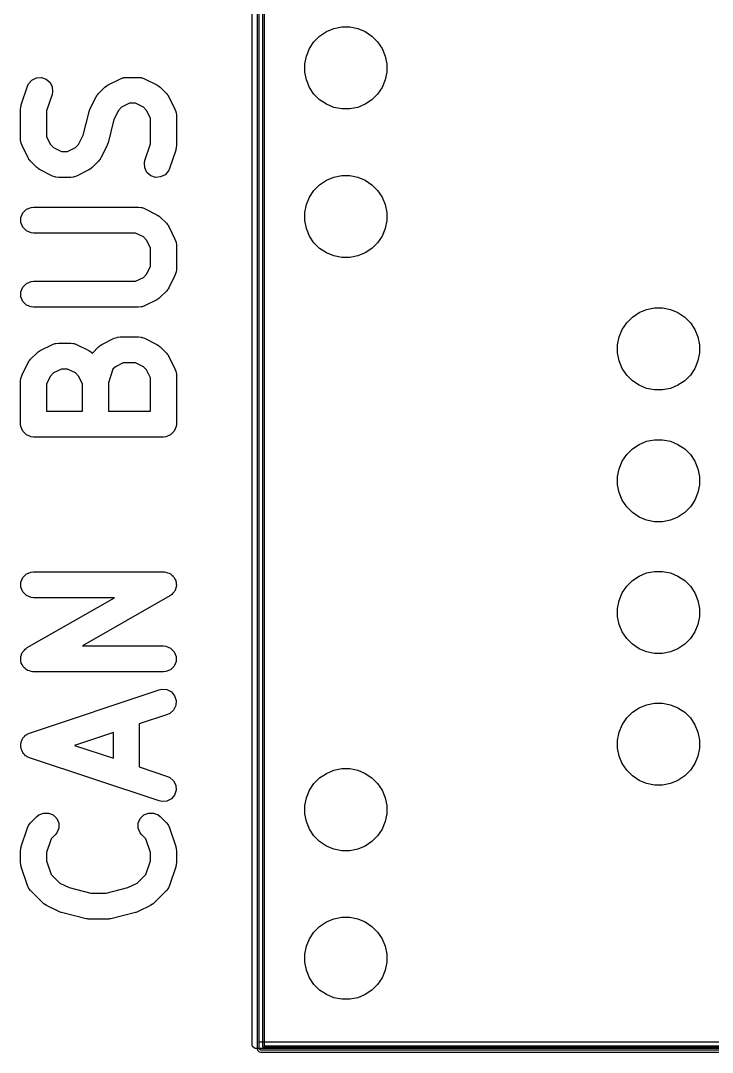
# Model space of a CAD drawing. Header units: inches. Extents: x 0.38 to 8.15, y -7.81 to -0.59.
# Drawn here: x 7.331 to 7.751, y -6.126 to -5.5 of the extents above; entities that cross this region are included whole.
import ezdxf

# ---------------------------------------------------------------- set-up
doc = ezdxf.new("R2010")
doc.units = ezdxf.units.IN
doc.header["$MEASUREMENT"] = 0
for name, color, linetype, true_color in [('B.Cu', 153, 'CONTINUOUS', 0x4d7fc4), ('B.Silkscreen', 31, 'CONTINUOUS', 0xe8b2a7), ('F.Courtyard', 6, 'CONTINUOUS', 0xff26e2), ('F.Cu', 13, 'CONTINUOUS', 0xc83434), ('F.Silkscreen', 41, 'CONTINUOUS', 0xf2eda1)]:
    doc.layers.add(name, color=color, linetype=linetype, true_color=true_color)

msp = doc.modelspace()

# ---------------------------------------------------------------- linework, layer by layer
at = {"layer": 'B.Cu', "linetype": 'CONTINUOUS'}
for p, q in [((7.51268, -5.50981), (7.51676, -5.50709)), ((7.51676, -5.50709), (7.52129, -5.50521)), ((7.52129, -5.50521), (7.52609, -5.50425)), ((7.52609, -5.50425), (7.53099, -5.50425)), ((7.53099, -5.50425), (7.5358, -5.50521)), ((7.5358, -5.50521), (7.54033, -5.50709)), ((7.54033, -5.50709), (7.5444, -5.50981)), ((7.5065, -5.51735), (7.50922, -5.51327)), ((7.50922, -5.51327), (7.51268, -5.50981)), ((7.5444, -5.50981), (7.54787, -5.51327)), ((7.54787, -5.51327), (7.55059, -5.51735)), ((7.50462, -5.52188), (7.5065, -5.51735)), ((7.55059, -5.51735), (7.55247, -5.52188)), ((7.50366, -5.52668), (7.50462, -5.52188)), ((7.50366, -5.53158), (7.50366, -5.52668)), ((7.55247, -5.52188), (7.55342, -5.52668)), ((7.55342, -5.52668), (7.55342, -5.53158)), ((7.50462, -5.53639), (7.50366, -5.53158)), ((7.55342, -5.53158), (7.55247, -5.53639)), ((7.5065, -5.54092), (7.50462, -5.53639)), ((7.55247, -5.53639), (7.55059, -5.54092)), ((7.50922, -5.54499), (7.5065, -5.54092)), ((7.51268, -5.54846), (7.50922, -5.54499)), ((7.54787, -5.54499), (7.5444, -5.54846)), ((7.55059, -5.54092), (7.54787, -5.54499)), ((7.51676, -5.55118), (7.51268, -5.54846)), ((7.52129, -5.55306), (7.51676, -5.55118)), ((7.54033, -5.55118), (7.5358, -5.55306)), ((7.5444, -5.54846), (7.54033, -5.55118)), ((7.52609, -5.55401), (7.52129, -5.55306)), ((7.53099, -5.55401), (7.52609, -5.55401)), ((7.5358, -5.55306), (7.53099, -5.55401)), ((7.51676, -5.59724), (7.52129, -5.59537)), ((7.52129, -5.59537), (7.52609, -5.59441)), ((7.52609, -5.59441), (7.53099, -5.59441)), ((7.53099, -5.59441), (7.5358, -5.59537)), ((7.5358, -5.59537), (7.54033, -5.59724)), ((7.50922, -5.60343), (7.51268, -5.59997)), ((7.51268, -5.59997), (7.51676, -5.59724)), ((7.54033, -5.59724), (7.5444, -5.59997)), ((7.5444, -5.59997), (7.54787, -5.60343)), ((7.50462, -5.61203), (7.5065, -5.60751)), ((7.5065, -5.60751), (7.50922, -5.60343)), ((7.54787, -5.60343), (7.55059, -5.60751)), ((7.55059, -5.60751), (7.55247, -5.61203)), ((7.50366, -5.61684), (7.50462, -5.61203)), ((7.55247, -5.61203), (7.55342, -5.61684)), ((7.50366, -5.62174), (7.50366, -5.61684)), ((7.55342, -5.61684), (7.55342, -5.62174)), ((7.50462, -5.62655), (7.50366, -5.62174)), ((7.5065, -5.63108), (7.50462, -5.62655)), ((7.55247, -5.62655), (7.55059, -5.63108)), ((7.55342, -5.62174), (7.55247, -5.62655)), ((7.50922, -5.63515), (7.5065, -5.63108)), ((7.55059, -5.63108), (7.54787, -5.63515)), ((7.51268, -5.63862), (7.50922, -5.63515)), ((7.51676, -5.64134), (7.51268, -5.63862)), ((7.5444, -5.63862), (7.54033, -5.64134)), ((7.54787, -5.63515), (7.5444, -5.63862)), ((7.52129, -5.64321), (7.51676, -5.64134)), ((7.52609, -5.64417), (7.52129, -5.64321)), ((7.53099, -5.64417), (7.52609, -5.64417)), ((7.5358, -5.64321), (7.53099, -5.64417)), ((7.54033, -5.64134), (7.5358, -5.64321)), ((7.70652, -5.67756), (7.71105, -5.67568)), ((7.71105, -5.67568), (7.71586, -5.67473)), ((7.71586, -5.67473), (7.72076, -5.67473)), ((7.72076, -5.67473), (7.72556, -5.67568)), ((7.72556, -5.67568), (7.73009, -5.67756)), ((7.69626, -5.68782), (7.69898, -5.68375)), ((7.69898, -5.68375), (7.70245, -5.68028)), ((7.70245, -5.68028), (7.70652, -5.67756)), ((7.73009, -5.67756), (7.73417, -5.68028)), ((7.73417, -5.68028), (7.73763, -5.68375)), ((7.73763, -5.68375), (7.74036, -5.68782)), ((7.69438, -5.69235), (7.69626, -5.68782)), ((7.74036, -5.68782), (7.74223, -5.69235)), ((7.69343, -5.69716), (7.69438, -5.69235)), ((7.74223, -5.69235), (7.74319, -5.69716)), ((7.69343, -5.70206), (7.69343, -5.69716)), ((7.69438, -5.70686), (7.69343, -5.70206)), ((7.74319, -5.70206), (7.74223, -5.70686)), ((7.74319, -5.69716), (7.74319, -5.70206)), ((7.69626, -5.71139), (7.69438, -5.70686)), ((7.74223, -5.70686), (7.74036, -5.71139)), ((7.69898, -5.71547), (7.69626, -5.71139)), ((7.74036, -5.71139), (7.73763, -5.71547)), ((7.70245, -5.71893), (7.69898, -5.71547)), ((7.70652, -5.72165), (7.70245, -5.71893)), ((7.73417, -5.71893), (7.73009, -5.72165)), ((7.73763, -5.71547), (7.73417, -5.71893)), ((7.71105, -5.72353), (7.70652, -5.72165)), ((7.71586, -5.72449), (7.71105, -5.72353)), ((7.72076, -5.72449), (7.71586, -5.72449)), ((7.72556, -5.72353), (7.72076, -5.72449)), ((7.73009, -5.72165), (7.72556, -5.72353)), ((7.70245, -5.7602), (7.70652, -5.75748)), ((7.70652, -5.75748), (7.71105, -5.7556)), ((7.71105, -5.7556), (7.71586, -5.75465)), ((7.71586, -5.75465), (7.72076, -5.75465)), ((7.72076, -5.75465), (7.72556, -5.7556)), ((7.72556, -5.7556), (7.73009, -5.75748)), ((7.73009, -5.75748), (7.73417, -5.7602)), ((7.69626, -5.76774), (7.69898, -5.76367)), ((7.69898, -5.76367), (7.70245, -5.7602)), ((7.73417, -5.7602), (7.73763, -5.76367)), ((7.73763, -5.76367), (7.74036, -5.76774)), ((7.69438, -5.77227), (7.69626, -5.76774)), ((7.74036, -5.76774), (7.74223, -5.77227)), ((7.69343, -5.77708), (7.69438, -5.77227)), ((7.69343, -5.78198), (7.69343, -5.77708)), ((7.74223, -5.77227), (7.74319, -5.77708)), ((7.74319, -5.77708), (7.74319, -5.78198)), ((7.69438, -5.78678), (7.69343, -5.78198)), ((7.74319, -5.78198), (7.74223, -5.78678)), ((7.69626, -5.79131), (7.69438, -5.78678)), ((7.74223, -5.78678), (7.74036, -5.79131)), ((7.69898, -5.79539), (7.69626, -5.79131)), ((7.70245, -5.79885), (7.69898, -5.79539)), ((7.73763, -5.79539), (7.73417, -5.79885)), ((7.74036, -5.79131), (7.73763, -5.79539)), ((7.70652, -5.80158), (7.70245, -5.79885)), ((7.71105, -5.80345), (7.70652, -5.80158)), ((7.73009, -5.80158), (7.72556, -5.80345)), ((7.73417, -5.79885), (7.73009, -5.80158)), ((7.71586, -5.80441), (7.71105, -5.80345)), ((7.72076, -5.80441), (7.71586, -5.80441)), ((7.72556, -5.80345), (7.72076, -5.80441)), ((7.69898, -5.84359), (7.70245, -5.84012)), ((7.70245, -5.84012), (7.70652, -5.8374)), ((7.70652, -5.8374), (7.71105, -5.83553)), ((7.71105, -5.83553), (7.71586, -5.83457)), ((7.71586, -5.83457), (7.72076, -5.83457)), ((7.72076, -5.83457), (7.72556, -5.83553)), ((7.72556, -5.83553), (7.73009, -5.8374)), ((7.73009, -5.8374), (7.73417, -5.84012)), ((7.73417, -5.84012), (7.73763, -5.84359)), ((7.69626, -5.84766), (7.69898, -5.84359)), ((7.73763, -5.84359), (7.74036, -5.84766)), ((7.69343, -5.857), (7.69438, -5.85219)), ((7.69438, -5.85219), (7.69626, -5.84766)), ((7.74036, -5.84766), (7.74223, -5.85219)), ((7.74223, -5.85219), (7.74319, -5.857)), ((7.69343, -5.8619), (7.69343, -5.857)), ((7.74319, -5.857), (7.74319, -5.8619)), ((7.69438, -5.86671), (7.69343, -5.8619)), ((7.74319, -5.8619), (7.74223, -5.86671)), ((7.69626, -5.87123), (7.69438, -5.86671)), ((7.69898, -5.87531), (7.69626, -5.87123)), ((7.74036, -5.87123), (7.73763, -5.87531)), ((7.74223, -5.86671), (7.74036, -5.87123)), ((7.70245, -5.87877), (7.69898, -5.87531)), ((7.73763, -5.87531), (7.73417, -5.87877)), ((7.70652, -5.8815), (7.70245, -5.87877)), ((7.71105, -5.88337), (7.70652, -5.8815)), ((7.71586, -5.88433), (7.71105, -5.88337)), ((7.72556, -5.88337), (7.72076, -5.88433)), ((7.73009, -5.8815), (7.72556, -5.88337)), ((7.73417, -5.87877), (7.73009, -5.8815)), ((7.72076, -5.88433), (7.71586, -5.88433)), ((7.71105, -5.91545), (7.71586, -5.91449)), ((7.71586, -5.91449), (7.72076, -5.91449)), ((7.72076, -5.91449), (7.72556, -5.91545)), ((7.69898, -5.92351), (7.70245, -5.92004)), ((7.70245, -5.92004), (7.70652, -5.91732)), ((7.70652, -5.91732), (7.71105, -5.91545)), ((7.72556, -5.91545), (7.73009, -5.91732)), ((7.73009, -5.91732), (7.73417, -5.92004)), ((7.73417, -5.92004), (7.73763, -5.92351)), ((7.69438, -5.93211), (7.69626, -5.92759)), ((7.69626, -5.92759), (7.69898, -5.92351)), ((7.73763, -5.92351), (7.74036, -5.92759)), ((7.74036, -5.92759), (7.74223, -5.93211)), ((7.69343, -5.93692), (7.69438, -5.93211)), ((7.74223, -5.93211), (7.74319, -5.93692)), ((7.69343, -5.94182), (7.69343, -5.93692)), ((7.74319, -5.93692), (7.74319, -5.94182)), ((7.69438, -5.94663), (7.69343, -5.94182)), ((7.69626, -5.95115), (7.69438, -5.94663)), ((7.74223, -5.94663), (7.74036, -5.95115)), ((7.74319, -5.94182), (7.74223, -5.94663)), ((7.69898, -5.95523), (7.69626, -5.95115)), ((7.74036, -5.95115), (7.73763, -5.95523)), ((7.51268, -5.95981), (7.51676, -5.95709)), ((7.51676, -5.95709), (7.52129, -5.95521)), ((7.52129, -5.95521), (7.52609, -5.95425)), ((7.52609, -5.95425), (7.53099, -5.95425)), ((7.53099, -5.95425), (7.5358, -5.95521)), ((7.5358, -5.95521), (7.54033, -5.95709)), ((7.54033, -5.95709), (7.5444, -5.95981)), ((7.70245, -5.9587), (7.69898, -5.95523)), ((7.70652, -5.96142), (7.70245, -5.9587)), ((7.73417, -5.9587), (7.73009, -5.96142)), ((7.73763, -5.95523), (7.73417, -5.9587)), ((7.5065, -5.96735), (7.50922, -5.96327)), ((7.50922, -5.96327), (7.51268, -5.95981)), ((7.5444, -5.95981), (7.54787, -5.96327)), ((7.54787, -5.96327), (7.55059, -5.96735)), ((7.71105, -5.96329), (7.70652, -5.96142)), ((7.71586, -5.96425), (7.71105, -5.96329)), ((7.72076, -5.96425), (7.71586, -5.96425)), ((7.72556, -5.96329), (7.72076, -5.96425)), ((7.73009, -5.96142), (7.72556, -5.96329)), ((7.50462, -5.97188), (7.5065, -5.96735)), ((7.55059, -5.96735), (7.55247, -5.97188)), ((7.50366, -5.97668), (7.50462, -5.97188)), ((7.50366, -5.98158), (7.50366, -5.97668)), ((7.55247, -5.97188), (7.55342, -5.97668)), ((7.55342, -5.97668), (7.55342, -5.98158)), ((7.50462, -5.98639), (7.50366, -5.98158)), ((7.55342, -5.98158), (7.55247, -5.98639)), ((7.5065, -5.99092), (7.50462, -5.98639)), ((7.55247, -5.98639), (7.55059, -5.99092)), ((7.50922, -5.99499), (7.5065, -5.99092)), ((7.51268, -5.99846), (7.50922, -5.99499)), ((7.54787, -5.99499), (7.5444, -5.99846)), ((7.55059, -5.99092), (7.54787, -5.99499)), ((7.51676, -6.00118), (7.51268, -5.99846)), ((7.52129, -6.00306), (7.51676, -6.00118)), ((7.54033, -6.00118), (7.5358, -6.00306)), ((7.5444, -5.99846), (7.54033, -6.00118)), ((7.52609, -6.00401), (7.52129, -6.00306)), ((7.53099, -6.00401), (7.52609, -6.00401)), ((7.5358, -6.00306), (7.53099, -6.00401)), ((7.51676, -6.04724), (7.52129, -6.04537)), ((7.52129, -6.04537), (7.52609, -6.04441)), ((7.52609, -6.04441), (7.53099, -6.04441)), ((7.53099, -6.04441), (7.5358, -6.04537)), ((7.5358, -6.04537), (7.54033, -6.04724)), ((7.50922, -6.05343), (7.51268, -6.04997)), ((7.51268, -6.04997), (7.51676, -6.04724)), ((7.54033, -6.04724), (7.5444, -6.04997)), ((7.5444, -6.04997), (7.54787, -6.05343)), ((7.50462, -6.06203), (7.5065, -6.05751)), ((7.5065, -6.05751), (7.50922, -6.05343)), ((7.54787, -6.05343), (7.55059, -6.05751)), ((7.55059, -6.05751), (7.55247, -6.06203)), ((7.50366, -6.06684), (7.50462, -6.06203)), ((7.55247, -6.06203), (7.55342, -6.06684)), ((7.50366, -6.07174), (7.50366, -6.06684)), ((7.50462, -6.07655), (7.50366, -6.07174)), ((7.55342, -6.07174), (7.55247, -6.07655)), ((7.55342, -6.06684), (7.55342, -6.07174)), ((7.5065, -6.08108), (7.50462, -6.07655)), ((7.55247, -6.07655), (7.55059, -6.08108)), ((7.50922, -6.08515), (7.5065, -6.08108)), ((7.55059, -6.08108), (7.54787, -6.08515)), ((7.51268, -6.08862), (7.50922, -6.08515)), ((7.51676, -6.09134), (7.51268, -6.08862)), ((7.5444, -6.08862), (7.54033, -6.09134)), ((7.54787, -6.08515), (7.5444, -6.08862)), ((7.52129, -6.09321), (7.51676, -6.09134)), ((7.52609, -6.09417), (7.52129, -6.09321)), ((7.53099, -6.09417), (7.52609, -6.09417)), ((7.5358, -6.09321), (7.53099, -6.09417)), ((7.54033, -6.09134), (7.5358, -6.09321))]:
    msp.add_line(p, q, dxfattribs=at)
at = {"layer": 'B.Silkscreen', "linetype": 'CONTINUOUS'}
for p, q in [((7.47185, -6.12205), (7.47185, -5.4748)), ((7.47579, -5.47677), (7.47579, -6.12008)), ((7.47579, -6.12008), (8.10531, -6.12008)), ((7.472, -6.1228), (7.47185, -6.12205)), ((7.47307, -6.12387), (7.472, -6.1228)), ((7.47382, -6.12402), (7.47307, -6.12387)), ((8.10728, -6.12402), (7.47382, -6.12402))]:
    msp.add_line(p, q, dxfattribs=at)
at = {"layer": 'F.Courtyard', "linetype": 'CONTINUOUS'}
for p, q in [((7.47598, -6.12402), (7.47598, -5.47441)), ((7.47795, -5.47539), (7.47795, -6.12303)), ((7.47606, -6.12439), (7.47598, -6.12402)), ((7.47659, -6.12493), (7.47606, -6.12439)), ((7.47697, -6.125), (7.47659, -6.12493)), ((8.10689, -6.125), (7.47697, -6.125)), ((7.47795, -6.12303), (8.10591, -6.12303))]:
    msp.add_line(p, q, dxfattribs=at)
at = {"layer": 'F.Cu', "linetype": 'CONTINUOUS'}
for p, q in [((7.51268, -5.50981), (7.51676, -5.50709)), ((7.51676, -5.50709), (7.52129, -5.50521)), ((7.52129, -5.50521), (7.52609, -5.50425)), ((7.52609, -5.50425), (7.53099, -5.50425)), ((7.53099, -5.50425), (7.5358, -5.50521)), ((7.5358, -5.50521), (7.54033, -5.50709)), ((7.54033, -5.50709), (7.5444, -5.50981)), ((7.5065, -5.51735), (7.50922, -5.51327)), ((7.50922, -5.51327), (7.51268, -5.50981)), ((7.5444, -5.50981), (7.54787, -5.51327)), ((7.54787, -5.51327), (7.55059, -5.51735)), ((7.50462, -5.52188), (7.5065, -5.51735)), ((7.55059, -5.51735), (7.55247, -5.52188)), ((7.50366, -5.52668), (7.50462, -5.52188)), ((7.50366, -5.53158), (7.50366, -5.52668)), ((7.55247, -5.52188), (7.55342, -5.52668)), ((7.55342, -5.52668), (7.55342, -5.53158)), ((7.50462, -5.53639), (7.50366, -5.53158)), ((7.55342, -5.53158), (7.55247, -5.53639)), ((7.5065, -5.54092), (7.50462, -5.53639)), ((7.55247, -5.53639), (7.55059, -5.54092)), ((7.50922, -5.54499), (7.5065, -5.54092)), ((7.51268, -5.54846), (7.50922, -5.54499)), ((7.54787, -5.54499), (7.5444, -5.54846)), ((7.55059, -5.54092), (7.54787, -5.54499)), ((7.51676, -5.55118), (7.51268, -5.54846)), ((7.52129, -5.55306), (7.51676, -5.55118)), ((7.54033, -5.55118), (7.5358, -5.55306)), ((7.5444, -5.54846), (7.54033, -5.55118)), ((7.52609, -5.55401), (7.52129, -5.55306)), ((7.53099, -5.55401), (7.52609, -5.55401)), ((7.5358, -5.55306), (7.53099, -5.55401)), ((7.51676, -5.59724), (7.52129, -5.59537)), ((7.52129, -5.59537), (7.52609, -5.59441)), ((7.52609, -5.59441), (7.53099, -5.59441)), ((7.53099, -5.59441), (7.5358, -5.59537)), ((7.5358, -5.59537), (7.54033, -5.59724)), ((7.50922, -5.60343), (7.51268, -5.59997)), ((7.51268, -5.59997), (7.51676, -5.59724)), ((7.54033, -5.59724), (7.5444, -5.59997)), ((7.5444, -5.59997), (7.54787, -5.60343)), ((7.50462, -5.61203), (7.5065, -5.60751)), ((7.5065, -5.60751), (7.50922, -5.60343)), ((7.54787, -5.60343), (7.55059, -5.60751)), ((7.55059, -5.60751), (7.55247, -5.61203)), ((7.50366, -5.61684), (7.50462, -5.61203)), ((7.55247, -5.61203), (7.55342, -5.61684)), ((7.50366, -5.62174), (7.50366, -5.61684)), ((7.55342, -5.61684), (7.55342, -5.62174)), ((7.50462, -5.62655), (7.50366, -5.62174)), ((7.5065, -5.63108), (7.50462, -5.62655)), ((7.55247, -5.62655), (7.55059, -5.63108)), ((7.55342, -5.62174), (7.55247, -5.62655)), ((7.50922, -5.63515), (7.5065, -5.63108)), ((7.55059, -5.63108), (7.54787, -5.63515)), ((7.51268, -5.63862), (7.50922, -5.63515)), ((7.51676, -5.64134), (7.51268, -5.63862)), ((7.5444, -5.63862), (7.54033, -5.64134)), ((7.54787, -5.63515), (7.5444, -5.63862)), ((7.52129, -5.64321), (7.51676, -5.64134)), ((7.52609, -5.64417), (7.52129, -5.64321)), ((7.53099, -5.64417), (7.52609, -5.64417)), ((7.5358, -5.64321), (7.53099, -5.64417)), ((7.54033, -5.64134), (7.5358, -5.64321)), ((7.70652, -5.67756), (7.71105, -5.67568)), ((7.71105, -5.67568), (7.71586, -5.67473)), ((7.71586, -5.67473), (7.72076, -5.67473)), ((7.72076, -5.67473), (7.72556, -5.67568)), ((7.72556, -5.67568), (7.73009, -5.67756)), ((7.69626, -5.68782), (7.69898, -5.68375)), ((7.69898, -5.68375), (7.70245, -5.68028)), ((7.70245, -5.68028), (7.70652, -5.67756)), ((7.73009, -5.67756), (7.73417, -5.68028)), ((7.73417, -5.68028), (7.73763, -5.68375)), ((7.73763, -5.68375), (7.74036, -5.68782)), ((7.69438, -5.69235), (7.69626, -5.68782)), ((7.74036, -5.68782), (7.74223, -5.69235)), ((7.69343, -5.69716), (7.69438, -5.69235)), ((7.74223, -5.69235), (7.74319, -5.69716)), ((7.69343, -5.70206), (7.69343, -5.69716)), ((7.69438, -5.70686), (7.69343, -5.70206)), ((7.74319, -5.70206), (7.74223, -5.70686)), ((7.74319, -5.69716), (7.74319, -5.70206)), ((7.69626, -5.71139), (7.69438, -5.70686)), ((7.74223, -5.70686), (7.74036, -5.71139)), ((7.69898, -5.71547), (7.69626, -5.71139)), ((7.74036, -5.71139), (7.73763, -5.71547)), ((7.70245, -5.71893), (7.69898, -5.71547)), ((7.70652, -5.72165), (7.70245, -5.71893)), ((7.73417, -5.71893), (7.73009, -5.72165)), ((7.73763, -5.71547), (7.73417, -5.71893)), ((7.71105, -5.72353), (7.70652, -5.72165)), ((7.71586, -5.72449), (7.71105, -5.72353)), ((7.72076, -5.72449), (7.71586, -5.72449)), ((7.72556, -5.72353), (7.72076, -5.72449)), ((7.73009, -5.72165), (7.72556, -5.72353)), ((7.70245, -5.7602), (7.70652, -5.75748)), ((7.70652, -5.75748), (7.71105, -5.7556)), ((7.71105, -5.7556), (7.71586, -5.75465)), ((7.71586, -5.75465), (7.72076, -5.75465)), ((7.72076, -5.75465), (7.72556, -5.7556)), ((7.72556, -5.7556), (7.73009, -5.75748)), ((7.73009, -5.75748), (7.73417, -5.7602)), ((7.69626, -5.76774), (7.69898, -5.76367)), ((7.69898, -5.76367), (7.70245, -5.7602)), ((7.73417, -5.7602), (7.73763, -5.76367)), ((7.73763, -5.76367), (7.74036, -5.76774)), ((7.69438, -5.77227), (7.69626, -5.76774)), ((7.74036, -5.76774), (7.74223, -5.77227)), ((7.69343, -5.77708), (7.69438, -5.77227)), ((7.69343, -5.78198), (7.69343, -5.77708)), ((7.74223, -5.77227), (7.74319, -5.77708)), ((7.74319, -5.77708), (7.74319, -5.78198)), ((7.69438, -5.78678), (7.69343, -5.78198)), ((7.74319, -5.78198), (7.74223, -5.78678)), ((7.69626, -5.79131), (7.69438, -5.78678)), ((7.74223, -5.78678), (7.74036, -5.79131)), ((7.69898, -5.79539), (7.69626, -5.79131)), ((7.70245, -5.79885), (7.69898, -5.79539)), ((7.73763, -5.79539), (7.73417, -5.79885)), ((7.74036, -5.79131), (7.73763, -5.79539)), ((7.70652, -5.80158), (7.70245, -5.79885)), ((7.71105, -5.80345), (7.70652, -5.80158)), ((7.73009, -5.80158), (7.72556, -5.80345)), ((7.73417, -5.79885), (7.73009, -5.80158)), ((7.71586, -5.80441), (7.71105, -5.80345)), ((7.72076, -5.80441), (7.71586, -5.80441)), ((7.72556, -5.80345), (7.72076, -5.80441)), ((7.69898, -5.84359), (7.70245, -5.84012)), ((7.70245, -5.84012), (7.70652, -5.8374)), ((7.70652, -5.8374), (7.71105, -5.83553)), ((7.71105, -5.83553), (7.71586, -5.83457)), ((7.71586, -5.83457), (7.72076, -5.83457)), ((7.72076, -5.83457), (7.72556, -5.83553)), ((7.72556, -5.83553), (7.73009, -5.8374)), ((7.73009, -5.8374), (7.73417, -5.84012)), ((7.73417, -5.84012), (7.73763, -5.84359)), ((7.69626, -5.84766), (7.69898, -5.84359)), ((7.73763, -5.84359), (7.74036, -5.84766)), ((7.69343, -5.857), (7.69438, -5.85219)), ((7.69438, -5.85219), (7.69626, -5.84766)), ((7.74036, -5.84766), (7.74223, -5.85219)), ((7.74223, -5.85219), (7.74319, -5.857)), ((7.69343, -5.8619), (7.69343, -5.857)), ((7.74319, -5.857), (7.74319, -5.8619)), ((7.69438, -5.86671), (7.69343, -5.8619)), ((7.74319, -5.8619), (7.74223, -5.86671)), ((7.69626, -5.87123), (7.69438, -5.86671)), ((7.69898, -5.87531), (7.69626, -5.87123)), ((7.74036, -5.87123), (7.73763, -5.87531)), ((7.74223, -5.86671), (7.74036, -5.87123)), ((7.70245, -5.87877), (7.69898, -5.87531)), ((7.73763, -5.87531), (7.73417, -5.87877)), ((7.70652, -5.8815), (7.70245, -5.87877)), ((7.71105, -5.88337), (7.70652, -5.8815)), ((7.71586, -5.88433), (7.71105, -5.88337)), ((7.72556, -5.88337), (7.72076, -5.88433)), ((7.73009, -5.8815), (7.72556, -5.88337)), ((7.73417, -5.87877), (7.73009, -5.8815)), ((7.72076, -5.88433), (7.71586, -5.88433)), ((7.71105, -5.91545), (7.71586, -5.91449)), ((7.71586, -5.91449), (7.72076, -5.91449)), ((7.72076, -5.91449), (7.72556, -5.91545)), ((7.69898, -5.92351), (7.70245, -5.92004)), ((7.70245, -5.92004), (7.70652, -5.91732)), ((7.70652, -5.91732), (7.71105, -5.91545)), ((7.72556, -5.91545), (7.73009, -5.91732)), ((7.73009, -5.91732), (7.73417, -5.92004)), ((7.73417, -5.92004), (7.73763, -5.92351)), ((7.69438, -5.93211), (7.69626, -5.92759)), ((7.69626, -5.92759), (7.69898, -5.92351)), ((7.73763, -5.92351), (7.74036, -5.92759)), ((7.74036, -5.92759), (7.74223, -5.93211)), ((7.69343, -5.93692), (7.69438, -5.93211)), ((7.74223, -5.93211), (7.74319, -5.93692)), ((7.69343, -5.94182), (7.69343, -5.93692)), ((7.74319, -5.93692), (7.74319, -5.94182)), ((7.69438, -5.94663), (7.69343, -5.94182)), ((7.69626, -5.95115), (7.69438, -5.94663)), ((7.74223, -5.94663), (7.74036, -5.95115)), ((7.74319, -5.94182), (7.74223, -5.94663)), ((7.69898, -5.95523), (7.69626, -5.95115)), ((7.74036, -5.95115), (7.73763, -5.95523)), ((7.51268, -5.95981), (7.51676, -5.95709)), ((7.51676, -5.95709), (7.52129, -5.95521)), ((7.52129, -5.95521), (7.52609, -5.95425)), ((7.52609, -5.95425), (7.53099, -5.95425)), ((7.53099, -5.95425), (7.5358, -5.95521)), ((7.5358, -5.95521), (7.54033, -5.95709)), ((7.54033, -5.95709), (7.5444, -5.95981)), ((7.70245, -5.9587), (7.69898, -5.95523)), ((7.70652, -5.96142), (7.70245, -5.9587)), ((7.73417, -5.9587), (7.73009, -5.96142)), ((7.73763, -5.95523), (7.73417, -5.9587)), ((7.5065, -5.96735), (7.50922, -5.96327)), ((7.50922, -5.96327), (7.51268, -5.95981)), ((7.5444, -5.95981), (7.54787, -5.96327)), ((7.54787, -5.96327), (7.55059, -5.96735)), ((7.71105, -5.96329), (7.70652, -5.96142)), ((7.71586, -5.96425), (7.71105, -5.96329)), ((7.72076, -5.96425), (7.71586, -5.96425)), ((7.72556, -5.96329), (7.72076, -5.96425)), ((7.73009, -5.96142), (7.72556, -5.96329)), ((7.50462, -5.97188), (7.5065, -5.96735)), ((7.55059, -5.96735), (7.55247, -5.97188)), ((7.50366, -5.97668), (7.50462, -5.97188)), ((7.50366, -5.98158), (7.50366, -5.97668)), ((7.55247, -5.97188), (7.55342, -5.97668)), ((7.55342, -5.97668), (7.55342, -5.98158)), ((7.50462, -5.98639), (7.50366, -5.98158)), ((7.55342, -5.98158), (7.55247, -5.98639)), ((7.5065, -5.99092), (7.50462, -5.98639)), ((7.55247, -5.98639), (7.55059, -5.99092)), ((7.50922, -5.99499), (7.5065, -5.99092)), ((7.51268, -5.99846), (7.50922, -5.99499)), ((7.54787, -5.99499), (7.5444, -5.99846)), ((7.55059, -5.99092), (7.54787, -5.99499)), ((7.51676, -6.00118), (7.51268, -5.99846)), ((7.52129, -6.00306), (7.51676, -6.00118)), ((7.54033, -6.00118), (7.5358, -6.00306)), ((7.5444, -5.99846), (7.54033, -6.00118)), ((7.52609, -6.00401), (7.52129, -6.00306)), ((7.53099, -6.00401), (7.52609, -6.00401)), ((7.5358, -6.00306), (7.53099, -6.00401)), ((7.51676, -6.04724), (7.52129, -6.04537)), ((7.52129, -6.04537), (7.52609, -6.04441)), ((7.52609, -6.04441), (7.53099, -6.04441)), ((7.53099, -6.04441), (7.5358, -6.04537)), ((7.5358, -6.04537), (7.54033, -6.04724)), ((7.50922, -6.05343), (7.51268, -6.04997)), ((7.51268, -6.04997), (7.51676, -6.04724)), ((7.54033, -6.04724), (7.5444, -6.04997)), ((7.5444, -6.04997), (7.54787, -6.05343)), ((7.50462, -6.06203), (7.5065, -6.05751)), ((7.5065, -6.05751), (7.50922, -6.05343)), ((7.54787, -6.05343), (7.55059, -6.05751)), ((7.55059, -6.05751), (7.55247, -6.06203)), ((7.50366, -6.06684), (7.50462, -6.06203)), ((7.55247, -6.06203), (7.55342, -6.06684)), ((7.50366, -6.07174), (7.50366, -6.06684)), ((7.50462, -6.07655), (7.50366, -6.07174)), ((7.55342, -6.07174), (7.55247, -6.07655)), ((7.55342, -6.06684), (7.55342, -6.07174)), ((7.5065, -6.08108), (7.50462, -6.07655)), ((7.55247, -6.07655), (7.55059, -6.08108)), ((7.50922, -6.08515), (7.5065, -6.08108)), ((7.55059, -6.08108), (7.54787, -6.08515)), ((7.51268, -6.08862), (7.50922, -6.08515)), ((7.51676, -6.09134), (7.51268, -6.08862)), ((7.5444, -6.08862), (7.54033, -6.09134)), ((7.54787, -6.08515), (7.5444, -6.08862)), ((7.52129, -6.09321), (7.51676, -6.09134)), ((7.52609, -6.09417), (7.52129, -6.09321)), ((7.53099, -6.09417), (7.52609, -6.09417)), ((7.5358, -6.09321), (7.53099, -6.09417)), ((7.54033, -6.09134), (7.5358, -6.09321))]:
    msp.add_line(p, q, dxfattribs=at)
at = {"layer": 'F.Silkscreen', "linetype": 'CONTINUOUS'}
for p, q in [((7.475, -6.12441), (7.475, -5.47441)), ((7.47894, -5.47638), (7.47894, -6.12244)), ((7.33543, -5.54021), (7.33606, -5.5388)), ((7.33606, -5.5388), (7.33807, -5.53647)), ((7.33807, -5.53647), (7.34082, -5.5351)), ((7.34082, -5.5351), (7.34389, -5.53488)), ((7.34389, -5.53488), (7.3468, -5.53585)), ((7.3468, -5.53585), (7.34912, -5.53787)), ((7.34912, -5.53787), (7.3505, -5.54062)), ((7.38371, -5.53982), (7.38437, -5.5394)), ((7.38437, -5.5394), (7.39187, -5.53565)), ((7.39187, -5.53565), (7.39331, -5.5351)), ((7.39331, -5.5351), (7.3936, -5.53508)), ((7.3936, -5.53508), (7.39386, -5.53497)), ((7.39386, -5.53497), (7.39539, -5.53482)), ((7.39539, -5.53482), (7.40289, -5.53482)), ((7.40289, -5.53482), (7.40443, -5.53497)), ((7.40443, -5.53497), (7.40469, -5.53508)), ((7.40469, -5.53508), (7.40497, -5.5351)), ((7.40497, -5.5351), (7.40641, -5.53565)), ((7.40641, -5.53565), (7.41391, -5.5394)), ((7.41391, -5.5394), (7.41457, -5.53982)), ((7.33168, -5.55145), (7.33543, -5.54021)), ((7.35037, -5.54519), (7.34703, -5.55522)), ((7.35071, -5.54368), (7.35037, -5.54519)), ((7.3505, -5.54062), (7.35071, -5.54368)), ((7.3771, -5.54667), (7.37752, -5.54601)), ((7.37752, -5.54601), (7.3776, -5.54582)), ((7.3776, -5.54582), (7.37778, -5.5456)), ((7.37778, -5.5456), (7.37793, -5.54537)), ((7.37793, -5.54537), (7.37808, -5.54523)), ((7.37808, -5.54523), (7.37858, -5.54463)), ((7.37858, -5.54463), (7.38233, -5.54088)), ((7.38233, -5.54088), (7.38293, -5.54038)), ((7.38293, -5.54038), (7.38307, -5.54022)), ((7.38307, -5.54022), (7.3833, -5.54008)), ((7.3833, -5.54008), (7.38352, -5.5399)), ((7.38352, -5.5399), (7.38371, -5.53982)), ((7.41457, -5.53982), (7.41477, -5.5399)), ((7.41477, -5.5399), (7.41498, -5.54008)), ((7.41498, -5.54008), (7.41522, -5.54022)), ((7.41522, -5.54022), (7.41536, -5.54038)), ((7.41536, -5.54038), (7.41596, -5.54088)), ((7.41596, -5.54088), (7.41971, -5.54463)), ((7.41971, -5.54463), (7.42021, -5.54523)), ((7.42021, -5.54523), (7.42036, -5.54537)), ((7.42036, -5.54537), (7.42051, -5.5456)), ((7.42051, -5.5456), (7.42069, -5.54582)), ((7.42069, -5.54582), (7.42077, -5.54601)), ((7.42077, -5.54601), (7.42118, -5.54667)), ((7.33143, -5.55241), (7.33151, -5.55222)), ((7.33151, -5.55222), (7.33168, -5.55145)), ((7.37335, -5.55417), (7.3771, -5.54667)), ((7.39725, -5.55057), (7.39256, -5.55292)), ((7.40103, -5.55057), (7.39725, -5.55057)), ((7.40573, -5.55292), (7.40103, -5.55057)), ((7.42118, -5.54667), (7.42493, -5.55417)), ((7.33128, -5.55394), (7.33135, -5.55317)), ((7.33128, -5.57269), (7.33128, -5.55394)), ((7.33134, -5.55296), (7.3314, -5.55269)), ((7.33135, -5.55317), (7.33134, -5.55296)), ((7.3314, -5.55269), (7.33143, -5.55241)), ((7.34703, -5.55522), (7.34703, -5.57083)), ((7.36922, -5.56994), (7.37276, -5.55578)), ((7.37276, -5.55578), (7.3728, -5.55567)), ((7.3728, -5.55561), (7.37305, -5.55497)), ((7.3728, -5.55567), (7.3728, -5.55561)), ((7.37305, -5.55497), (7.37328, -5.55433)), ((7.37328, -5.55433), (7.37331, -5.55428)), ((7.37331, -5.55428), (7.37335, -5.55417)), ((7.39062, -5.55486), (7.38783, -5.56044)), ((7.39256, -5.55292), (7.39062, -5.55486)), ((7.40767, -5.55486), (7.40573, -5.55292)), ((7.41002, -5.55955), (7.40767, -5.55486)), ((7.42493, -5.55417), (7.42549, -5.55561)), ((7.42549, -5.55561), (7.42551, -5.5559)), ((7.42551, -5.5559), (7.42561, -5.55616)), ((7.42561, -5.55616), (7.42577, -5.55769)), ((7.42577, -5.55769), (7.42577, -5.57644)), ((7.38783, -5.56044), (7.38429, -5.5746)), ((7.41002, -5.57516), (7.41002, -5.55955)), ((7.34703, -5.57083), (7.34937, -5.57553)), ((7.36643, -5.57553), (7.36922, -5.56994)), ((7.33143, -5.57423), (7.33128, -5.57269)), ((7.33154, -5.57449), (7.33143, -5.57423)), ((7.33156, -5.57477), (7.33154, -5.57449)), ((7.33211, -5.57621), (7.33156, -5.57477)), ((7.33586, -5.58371), (7.33211, -5.57621)), ((7.34937, -5.57553), (7.35131, -5.57747)), ((7.36448, -5.57747), (7.36643, -5.57553)), ((7.38369, -5.57621), (7.37994, -5.58371)), ((7.38373, -5.5761), (7.38369, -5.57621)), ((7.38377, -5.57605), (7.38373, -5.5761)), ((7.384, -5.57541), (7.38377, -5.57605)), ((7.38424, -5.57477), (7.384, -5.57541)), ((7.38429, -5.5746), (7.38424, -5.57471)), ((7.38424, -5.57471), (7.38424, -5.57477)), ((7.40667, -5.5852), (7.41002, -5.57516)), ((7.42577, -5.57644), (7.42569, -5.57722)), ((7.42569, -5.57722), (7.4257, -5.57743)), ((7.35131, -5.57747), (7.35601, -5.57982)), ((7.35601, -5.57982), (7.35979, -5.57982)), ((7.35979, -5.57982), (7.36448, -5.57747)), ((7.42536, -5.57893), (7.42161, -5.59018)), ((7.42553, -5.57817), (7.42536, -5.57893)), ((7.42561, -5.57798), (7.42553, -5.57817)), ((7.42564, -5.5777), (7.42561, -5.57798)), ((7.4257, -5.57743), (7.42564, -5.5777)), ((7.33627, -5.58437), (7.33586, -5.58371)), ((7.33635, -5.58457), (7.33627, -5.58437)), ((7.33653, -5.58478), (7.33635, -5.58457)), ((7.33668, -5.58502), (7.33653, -5.58478)), ((7.33684, -5.58515), (7.33668, -5.58502)), ((7.33733, -5.58576), (7.33684, -5.58515)), ((7.34108, -5.58951), (7.33733, -5.58576)), ((7.34169, -5.59), (7.34108, -5.58951)), ((7.37472, -5.58951), (7.37411, -5.59)), ((7.37846, -5.58576), (7.37472, -5.58951)), ((7.37896, -5.58515), (7.37846, -5.58576)), ((7.37912, -5.58502), (7.37896, -5.58515)), ((7.37927, -5.58478), (7.37912, -5.58502)), ((7.37944, -5.58457), (7.37927, -5.58478)), ((7.37952, -5.58437), (7.37944, -5.58457)), ((7.37994, -5.58371), (7.37952, -5.58437)), ((7.40633, -5.5867), (7.40667, -5.5852)), ((7.40655, -5.58977), (7.40633, -5.5867)), ((7.40792, -5.59252), (7.40655, -5.58977)), ((7.34182, -5.59016), (7.34169, -5.59)), ((7.34206, -5.59031), (7.34182, -5.59016)), ((7.34228, -5.59049), (7.34206, -5.59031)), ((7.34247, -5.59057), (7.34228, -5.59049)), ((7.34313, -5.59098), (7.34247, -5.59057)), ((7.35063, -5.59473), (7.34313, -5.59098)), ((7.35207, -5.59528), (7.35063, -5.59473)), ((7.35235, -5.5953), (7.35207, -5.59528)), ((7.35261, -5.59541), (7.35235, -5.5953)), ((7.35415, -5.59556), (7.35261, -5.59541)), ((7.36165, -5.59556), (7.35415, -5.59556)), ((7.36318, -5.59541), (7.36165, -5.59556)), ((7.36345, -5.5953), (7.36318, -5.59541)), ((7.36373, -5.59528), (7.36345, -5.5953)), ((7.36517, -5.59473), (7.36373, -5.59528)), ((7.37267, -5.59098), (7.36517, -5.59473)), ((7.37333, -5.59057), (7.37267, -5.59098)), ((7.37352, -5.59049), (7.37333, -5.59057)), ((7.37374, -5.59031), (7.37352, -5.59049)), ((7.37397, -5.59016), (7.37374, -5.59031)), ((7.37411, -5.59), (7.37397, -5.59016)), ((7.41024, -5.59453), (7.40792, -5.59252)), ((7.41316, -5.5955), (7.41024, -5.59453)), ((7.41622, -5.59528), (7.41316, -5.5955)), ((7.41897, -5.59391), (7.41622, -5.59528)), ((7.42098, -5.59159), (7.41897, -5.59391)), ((7.42161, -5.59018), (7.42098, -5.59159)), ((7.3326, -5.61706), (7.33478, -5.61489)), ((7.33478, -5.61489), (7.33761, -5.61371)), ((7.33761, -5.61371), (7.33915, -5.61356)), ((7.33915, -5.61356), (7.40289, -5.61356)), ((7.40289, -5.61356), (7.40443, -5.61371)), ((7.40443, -5.61371), (7.40469, -5.61382)), ((7.40469, -5.61382), (7.40497, -5.61384)), ((7.40497, -5.61384), (7.40641, -5.61439)), ((7.40641, -5.61439), (7.41391, -5.61814)), ((7.33143, -5.6199), (7.3326, -5.61706)), ((7.33143, -5.62297), (7.33143, -5.6199)), ((7.41391, -5.61814), (7.41457, -5.61856)), ((7.41457, -5.61856), (7.41477, -5.61864)), ((7.41477, -5.61864), (7.41498, -5.61882)), ((7.41498, -5.61882), (7.41522, -5.61896)), ((7.41522, -5.61896), (7.41536, -5.61912)), ((7.41536, -5.61912), (7.41596, -5.61962)), ((7.41596, -5.61962), (7.41971, -5.62337)), ((7.3326, -5.62581), (7.33143, -5.62297)), ((7.33478, -5.62798), (7.3326, -5.62581)), ((7.41971, -5.62337), (7.42021, -5.62397)), ((7.42021, -5.62397), (7.42036, -5.62411)), ((7.42036, -5.62411), (7.42051, -5.62434)), ((7.42051, -5.62434), (7.42069, -5.62456)), ((7.42069, -5.62456), (7.42077, -5.62475)), ((7.42077, -5.62475), (7.42118, -5.62541)), ((7.42118, -5.62541), (7.42493, -5.63291)), ((7.33761, -5.62916), (7.33478, -5.62798)), ((7.33915, -5.62931), (7.33761, -5.62916)), ((7.40103, -5.62931), (7.33915, -5.62931)), ((7.40573, -5.63166), (7.40103, -5.62931)), ((7.40767, -5.6336), (7.40573, -5.63166)), ((7.41002, -5.63829), (7.40767, -5.6336)), ((7.42493, -5.63291), (7.42549, -5.63435)), ((7.41002, -5.64957), (7.41002, -5.63829)), ((7.42549, -5.63435), (7.42551, -5.63464)), ((7.42551, -5.63464), (7.42561, -5.6349)), ((7.42561, -5.6349), (7.42577, -5.63643)), ((7.42577, -5.63643), (7.42577, -5.65143)), ((7.40767, -5.65427), (7.41002, -5.64957)), ((7.42577, -5.65143), (7.42561, -5.65297)), ((7.33478, -5.65988), (7.33761, -5.65871)), ((7.33761, -5.65871), (7.33915, -5.65856)), ((7.33915, -5.65856), (7.40103, -5.65856)), ((7.40103, -5.65856), (7.40573, -5.65621)), ((7.40573, -5.65621), (7.40767, -5.65427)), ((7.42493, -5.65495), (7.42118, -5.66245)), ((7.42549, -5.65351), (7.42493, -5.65495)), ((7.42551, -5.65323), (7.42549, -5.65351)), ((7.42561, -5.65297), (7.42551, -5.65323)), ((7.33143, -5.66489), (7.3326, -5.66206)), ((7.33143, -5.66797), (7.33143, -5.66489)), ((7.3326, -5.66206), (7.33478, -5.65988)), ((7.41971, -5.6645), (7.41596, -5.66825)), ((7.42021, -5.66389), (7.41971, -5.6645)), ((7.42036, -5.66376), (7.42021, -5.66389)), ((7.42051, -5.66352), (7.42036, -5.66376)), ((7.42069, -5.66331), (7.42051, -5.66352)), ((7.42077, -5.66311), (7.42069, -5.66331)), ((7.42118, -5.66245), (7.42077, -5.66311)), ((7.3326, -5.6708), (7.33143, -5.66797)), ((7.33478, -5.67298), (7.3326, -5.6708)), ((7.41391, -5.66972), (7.40641, -5.67347)), ((7.41457, -5.66931), (7.41391, -5.66972)), ((7.41477, -5.66923), (7.41457, -5.66931)), ((7.41498, -5.66905), (7.41477, -5.66923)), ((7.41522, -5.6689), (7.41498, -5.66905)), ((7.41536, -5.66874), (7.41522, -5.6689)), ((7.41596, -5.66825), (7.41536, -5.66874)), ((7.33761, -5.67415), (7.33478, -5.67298)), ((7.33915, -5.6743), (7.33761, -5.67415)), ((7.40289, -5.6743), (7.33915, -5.6743)), ((7.40443, -5.67415), (7.40289, -5.6743)), ((7.40469, -5.67404), (7.40443, -5.67415)), ((7.40497, -5.67402), (7.40469, -5.67404)), ((7.40641, -5.67347), (7.40497, -5.67402)), ((7.35235, -5.69631), (7.35261, -5.6962)), ((7.35261, -5.6962), (7.35415, -5.69605)), ((7.35415, -5.69605), (7.36165, -5.69605)), ((7.36165, -5.69605), (7.36318, -5.6962)), ((7.36318, -5.6962), (7.36345, -5.69631)), ((7.38062, -5.69688), (7.38812, -5.69313)), ((7.38812, -5.69313), (7.38956, -5.69258)), ((7.38956, -5.69258), (7.38985, -5.69256)), ((7.38985, -5.69256), (7.39011, -5.69245)), ((7.39011, -5.69245), (7.39164, -5.6923)), ((7.39164, -5.6923), (7.40289, -5.6923)), ((7.40289, -5.6923), (7.40443, -5.69245)), ((7.40443, -5.69245), (7.40469, -5.69256)), ((7.40469, -5.69256), (7.40497, -5.69258)), ((7.40497, -5.69258), (7.40641, -5.69313)), ((7.40641, -5.69313), (7.41391, -5.69688)), ((7.33733, -5.70586), (7.34108, -5.70211)), ((7.34108, -5.70211), (7.34169, -5.70161)), ((7.34169, -5.70161), (7.34182, -5.70145)), ((7.34182, -5.70145), (7.34206, -5.70131)), ((7.34206, -5.70131), (7.34228, -5.70113)), ((7.34228, -5.70113), (7.34247, -5.70105)), ((7.34247, -5.70105), (7.34313, -5.70063)), ((7.34313, -5.70063), (7.35063, -5.69688)), ((7.35063, -5.69688), (7.35207, -5.69633)), ((7.35207, -5.69633), (7.35235, -5.69631)), ((7.36345, -5.69631), (7.36373, -5.69633)), ((7.36373, -5.69633), (7.36517, -5.69688)), ((7.36517, -5.69688), (7.37267, -5.70063)), ((7.37267, -5.70063), (7.37333, -5.70105)), ((7.37333, -5.70105), (7.37352, -5.70113)), ((7.37352, -5.70113), (7.37374, -5.70131)), ((7.37374, -5.70131), (7.37397, -5.70145)), ((7.37397, -5.70145), (7.37411, -5.70161)), ((7.37411, -5.70161), (7.37472, -5.70211)), ((7.37472, -5.70211), (7.37478, -5.70217)), ((7.37478, -5.70217), (7.37483, -5.70211)), ((7.37483, -5.70211), (7.37858, -5.69836)), ((7.37858, -5.69836), (7.37918, -5.69786)), ((7.37918, -5.69786), (7.37932, -5.6977)), ((7.37932, -5.6977), (7.37955, -5.69756)), ((7.37955, -5.69756), (7.37977, -5.69738)), ((7.37977, -5.69738), (7.37996, -5.6973)), ((7.37996, -5.6973), (7.38062, -5.69688)), ((7.41391, -5.69688), (7.41457, -5.6973)), ((7.41457, -5.6973), (7.41477, -5.69738)), ((7.41477, -5.69738), (7.41498, -5.69756)), ((7.41498, -5.69756), (7.41522, -5.6977)), ((7.41522, -5.6977), (7.41536, -5.69786)), ((7.41536, -5.69786), (7.41596, -5.69836)), ((7.41596, -5.69836), (7.41971, -5.70211)), ((7.41971, -5.70211), (7.42021, -5.70271)), ((7.33211, -5.7154), (7.33586, -5.7079)), ((7.33586, -5.7079), (7.33627, -5.70724)), ((7.33627, -5.70724), (7.33635, -5.70705)), ((7.33635, -5.70705), (7.33653, -5.70683)), ((7.33653, -5.70683), (7.33668, -5.7066)), ((7.33668, -5.7066), (7.33684, -5.70646)), ((7.33684, -5.70646), (7.33733, -5.70586)), ((7.3935, -5.70805), (7.38881, -5.7104)), ((7.40103, -5.70805), (7.3935, -5.70805)), ((7.40573, -5.7104), (7.40103, -5.70805)), ((7.42021, -5.70271), (7.42036, -5.70285)), ((7.42036, -5.70285), (7.42051, -5.70308)), ((7.42051, -5.70308), (7.42069, -5.7033)), ((7.42069, -5.7033), (7.42077, -5.70349)), ((7.42077, -5.70349), (7.42118, -5.70415)), ((7.42118, -5.70415), (7.42493, -5.71165)), ((7.35131, -5.71415), (7.34937, -5.71609)), ((7.35601, -5.7118), (7.35131, -5.71415)), ((7.35979, -5.7118), (7.35601, -5.7118)), ((7.36448, -5.71415), (7.35979, -5.7118)), ((7.36643, -5.71609), (7.36448, -5.71415)), ((7.38728, -5.71193), (7.38452, -5.7202)), ((7.38881, -5.7104), (7.38728, -5.71193)), ((7.40767, -5.71234), (7.40573, -5.7104)), ((7.41002, -5.71703), (7.40767, -5.71234)), ((7.42493, -5.71165), (7.42549, -5.71309)), ((7.42549, -5.71309), (7.42551, -5.71338)), ((7.42551, -5.71338), (7.42561, -5.71364)), ((7.42561, -5.71364), (7.42577, -5.71517)), ((7.33128, -5.71892), (7.33143, -5.71739)), ((7.33128, -5.74517), (7.33128, -5.71892)), ((7.33143, -5.71739), (7.33154, -5.71713)), ((7.33154, -5.71713), (7.33156, -5.71684)), ((7.33156, -5.71684), (7.33211, -5.7154)), ((7.34937, -5.71609), (7.34703, -5.72078)), ((7.34703, -5.72078), (7.34703, -5.7373)), ((7.36877, -5.72078), (7.36643, -5.71609)), ((7.36877, -5.7373), (7.36877, -5.72078)), ((7.38452, -5.7202), (7.38452, -5.7373)), ((7.41002, -5.7373), (7.41002, -5.71703)), ((7.42577, -5.71517), (7.42577, -5.74517)), ((7.34703, -5.7373), (7.36877, -5.7373)), ((7.38452, -5.7373), (7.41002, -5.7373)), ((7.33143, -5.74671), (7.33128, -5.74517)), ((7.42577, -5.74517), (7.42561, -5.74671)), ((7.3326, -5.74954), (7.33143, -5.74671)), ((7.33478, -5.75172), (7.3326, -5.74954)), ((7.33761, -5.75289), (7.33478, -5.75172)), ((7.42227, -5.75172), (7.41943, -5.75289)), ((7.42444, -5.74954), (7.42227, -5.75172)), ((7.42561, -5.74671), (7.42444, -5.74954)), ((7.33915, -5.75304), (7.33761, -5.75289)), ((7.41789, -5.75304), (7.33915, -5.75304)), ((7.41943, -5.75289), (7.41789, -5.75304)), ((7.33143, -5.84112), (7.3326, -5.83828)), ((7.3326, -5.83828), (7.33478, -5.83611)), ((7.33478, -5.83611), (7.33761, -5.83494)), ((7.33761, -5.83494), (7.33915, -5.83478)), ((7.33915, -5.83478), (7.41789, -5.83478)), ((7.41789, -5.83478), (7.41829, -5.83482)), ((7.41829, -5.83482), (7.41844, -5.8348)), ((7.41844, -5.8348), (7.41864, -5.83486)), ((7.41864, -5.83486), (7.41943, -5.83494)), ((7.41943, -5.83494), (7.42039, -5.83534)), ((7.42039, -5.83534), (7.42141, -5.83561)), ((7.42141, -5.83561), (7.4218, -5.83592)), ((7.4218, -5.83592), (7.42227, -5.83611)), ((7.42227, -5.83611), (7.42301, -5.83685)), ((7.42301, -5.83685), (7.42383, -5.83749)), ((7.42383, -5.83749), (7.42408, -5.83793)), ((7.42408, -5.83793), (7.42444, -5.83828)), ((7.42444, -5.83828), (7.42484, -5.83925)), ((7.42484, -5.83925), (7.42536, -5.84016)), ((7.42536, -5.84016), (7.42542, -5.84066)), ((7.33143, -5.84419), (7.33143, -5.84112)), ((7.3326, -5.84703), (7.33143, -5.84419)), ((7.42494, -5.84617), (7.42463, -5.84657)), ((7.42521, -5.84516), (7.42494, -5.84617)), ((7.42561, -5.84419), (7.42521, -5.84516)), ((7.42542, -5.84066), (7.42561, -5.84112)), ((7.42561, -5.84112), (7.42561, -5.84217)), ((7.42561, -5.84217), (7.42575, -5.84321)), ((7.42575, -5.84321), (7.42561, -5.84369)), ((7.42561, -5.84369), (7.42561, -5.84419)), ((7.33478, -5.8492), (7.3326, -5.84703)), ((7.33761, -5.85038), (7.33478, -5.8492)), ((7.33524, -5.88082), (7.38824, -5.85053)), ((7.33915, -5.85053), (7.33761, -5.85038)), ((7.38824, -5.85053), (7.33915, -5.85053)), ((7.4218, -5.84949), (7.3688, -5.87978)), ((7.42212, -5.84926), (7.4218, -5.84949)), ((7.42227, -5.8492), (7.42212, -5.84926)), ((7.42241, -5.84906), (7.42227, -5.8492)), ((7.42306, -5.8486), (7.42241, -5.84906)), ((7.4237, -5.84777), (7.42306, -5.8486)), ((7.42444, -5.84703), (7.4237, -5.84777)), ((7.42463, -5.84657), (7.42444, -5.84703)), ((7.3321, -5.88414), (7.33241, -5.88374)), ((7.33241, -5.88374), (7.3326, -5.88328)), ((7.3326, -5.88328), (7.33334, -5.88254)), ((7.33334, -5.88254), (7.33399, -5.88171)), ((7.33399, -5.88171), (7.33463, -5.88125)), ((7.33463, -5.88125), (7.33478, -5.88111)), ((7.33478, -5.88111), (7.33492, -5.88105)), ((7.33492, -5.88105), (7.33524, -5.88082)), ((7.3688, -5.87978), (7.41789, -5.87978)), ((7.41789, -5.87978), (7.41943, -5.87993)), ((7.41943, -5.87993), (7.42227, -5.88111)), ((7.42227, -5.88111), (7.42444, -5.88328)), ((7.42444, -5.88328), (7.42561, -5.88612)), ((7.3313, -5.8871), (7.33143, -5.88662)), ((7.33143, -5.88814), (7.3313, -5.8871)), ((7.33143, -5.88612), (7.33183, -5.88515)), ((7.33143, -5.88662), (7.33143, -5.88612)), ((7.33143, -5.88919), (7.33143, -5.88814)), ((7.33162, -5.88965), (7.33143, -5.88919)), ((7.33168, -5.89015), (7.33162, -5.88965)), ((7.3322, -5.89106), (7.33168, -5.89015)), ((7.33183, -5.88515), (7.3321, -5.88414)), ((7.42561, -5.88919), (7.42444, -5.89203)), ((7.42561, -5.88612), (7.42561, -5.88919)), ((7.3326, -5.89203), (7.3322, -5.89106)), ((7.33296, -5.89238), (7.3326, -5.89203)), ((7.33321, -5.89282), (7.33296, -5.89238)), ((7.33404, -5.89346), (7.33321, -5.89282)), ((7.33478, -5.8942), (7.33404, -5.89346)), ((7.33524, -5.89439), (7.33478, -5.8942)), ((7.33564, -5.8947), (7.33524, -5.89439)), ((7.33665, -5.89497), (7.33564, -5.8947)), ((7.33761, -5.89537), (7.33665, -5.89497)), ((7.3384, -5.89545), (7.33761, -5.89537)), ((7.3386, -5.89551), (7.3384, -5.89545)), ((7.33876, -5.89549), (7.3386, -5.89551)), ((7.33915, -5.89553), (7.33876, -5.89549)), ((7.41789, -5.89553), (7.33915, -5.89553)), ((7.41943, -5.89537), (7.41789, -5.89553)), ((7.42227, -5.8942), (7.41943, -5.89537)), ((7.42444, -5.89203), (7.42227, -5.8942)), ((7.33666, -5.93268), (7.4154, -5.90643)), ((7.4154, -5.90643), (7.41691, -5.90609)), ((7.41691, -5.90609), (7.41997, -5.9063)), ((7.41997, -5.9063), (7.42272, -5.90768)), ((7.42272, -5.90768), (7.42473, -5.91)), ((7.42473, -5.91), (7.4257, -5.91291)), ((7.4257, -5.91291), (7.42549, -5.91598)), ((7.42038, -5.92137), (7.40327, -5.92707)), ((7.42179, -5.92074), (7.42038, -5.92137)), ((7.42411, -5.91873), (7.42179, -5.92074)), ((7.42549, -5.91598), (7.42411, -5.91873)), ((7.40327, -5.92707), (7.40327, -5.95322)), ((7.33368, -5.93467), (7.33432, -5.93393)), ((7.33432, -5.93393), (7.33483, -5.93367)), ((7.33483, -5.93367), (7.33525, -5.93331)), ((7.33525, -5.93331), (7.33666, -5.93268)), ((7.38752, -5.93232), (7.36405, -5.94015)), ((7.38752, -5.94797), (7.38752, -5.93232)), ((7.33134, -5.93916), (7.33152, -5.93863)), ((7.33141, -5.94015), (7.33134, -5.93916)), ((7.33134, -5.94113), (7.33141, -5.94015)), ((7.33152, -5.93863), (7.33156, -5.93807)), ((7.33156, -5.93807), (7.332, -5.93718)), ((7.332, -5.93718), (7.33231, -5.93625)), ((7.33231, -5.93625), (7.33268, -5.93582)), ((7.33268, -5.93582), (7.33293, -5.93532)), ((7.33293, -5.93532), (7.33368, -5.93467)), ((7.36405, -5.94015), (7.38752, -5.94797)), ((7.33152, -5.94166), (7.33134, -5.94113)), ((7.33156, -5.94223), (7.33152, -5.94166)), ((7.332, -5.94311), (7.33156, -5.94223)), ((7.33231, -5.94405), (7.332, -5.94311)), ((7.33268, -5.94447), (7.33231, -5.94405)), ((7.33293, -5.94497), (7.33268, -5.94447)), ((7.33368, -5.94562), (7.33293, -5.94497)), ((7.33432, -5.94637), (7.33368, -5.94562)), ((7.33483, -5.94662), (7.33432, -5.94637)), ((7.33525, -5.94699), (7.33483, -5.94662)), ((7.33666, -5.94762), (7.33525, -5.94699)), ((7.4154, -5.97386), (7.33666, -5.94762)), ((7.40327, -5.95322), (7.42038, -5.95892)), ((7.42038, -5.95892), (7.42179, -5.95955)), ((7.42179, -5.95955), (7.42411, -5.96156)), ((7.42411, -5.96156), (7.42549, -5.96431)), ((7.42549, -5.96431), (7.4257, -5.96738)), ((7.42473, -5.97029), (7.42272, -5.97261)), ((7.4257, -5.96738), (7.42473, -5.97029)), ((7.41691, -5.9742), (7.4154, -5.97386)), ((7.41997, -5.97399), (7.41691, -5.9742)), ((7.42272, -5.97261), (7.41997, -5.97399)), ((7.33733, -5.98707), (7.34108, -5.98332)), ((7.34108, -5.98332), (7.34228, -5.98234)), ((7.34228, -5.98234), (7.34511, -5.98117)), ((7.34511, -5.98117), (7.34819, -5.98117)), ((7.34819, -5.98117), (7.35102, -5.98234)), ((7.35102, -5.98234), (7.3532, -5.98452)), ((7.40385, -5.98452), (7.40602, -5.98234)), ((7.40602, -5.98234), (7.40886, -5.98117)), ((7.40886, -5.98117), (7.41193, -5.98117)), ((7.41193, -5.98117), (7.41477, -5.98234)), ((7.41477, -5.98234), (7.41596, -5.98332)), ((7.41596, -5.98332), (7.41971, -5.98707)), ((7.33168, -6.0014), (7.33543, -5.99015)), ((7.33543, -5.99015), (7.33606, -5.98874)), ((7.33606, -5.98874), (7.33625, -5.98853)), ((7.33625, -5.98853), (7.33635, -5.98826)), ((7.33635, -5.98826), (7.33733, -5.98707)), ((7.3532, -5.98452), (7.35437, -5.98735)), ((7.35437, -5.99043), (7.3532, -5.99326)), ((7.35437, -5.98735), (7.35437, -5.99043)), ((7.40267, -5.98735), (7.40385, -5.98452)), ((7.40267, -5.99043), (7.40267, -5.98735)), ((7.40385, -5.99326), (7.40267, -5.99043)), ((7.41971, -5.98707), (7.42069, -5.98826)), ((7.42069, -5.98826), (7.4208, -5.98853)), ((7.4208, -5.98853), (7.42098, -5.98874)), ((7.42098, -5.98874), (7.42161, -5.99015)), ((7.42161, -5.99015), (7.42536, -6.0014)), ((7.35222, -5.99446), (7.34978, -5.99689)), ((7.3532, -5.99326), (7.35222, -5.99446)), ((7.40482, -5.99446), (7.40385, -5.99326)), ((7.40726, -5.99689), (7.40482, -5.99446)), ((7.33134, -6.0029), (7.3314, -6.00263)), ((7.33135, -6.00311), (7.33134, -6.0029)), ((7.3314, -6.00263), (7.33143, -6.00235)), ((7.33143, -6.00235), (7.33151, -6.00216)), ((7.33151, -6.00216), (7.33168, -6.0014)), ((7.34978, -5.99689), (7.34703, -6.00517)), ((7.41002, -6.00517), (7.40726, -5.99689)), ((7.42536, -6.0014), (7.42553, -6.00216)), ((7.42553, -6.00216), (7.42561, -6.00235)), ((7.42561, -6.00235), (7.42564, -6.00263)), ((7.42564, -6.00263), (7.4257, -6.0029)), ((7.4257, -6.0029), (7.42569, -6.00311)), ((7.33128, -6.00389), (7.33135, -6.00311)), ((7.33128, -6.01139), (7.33128, -6.00389)), ((7.34703, -6.00517), (7.34703, -6.01011)), ((7.41002, -6.01011), (7.41002, -6.00517)), ((7.42569, -6.00311), (7.42577, -6.00389)), ((7.42577, -6.00389), (7.42577, -6.01139)), ((7.33135, -6.01216), (7.33128, -6.01139)), ((7.33134, -6.01237), (7.33135, -6.01216)), ((7.3314, -6.01264), (7.33134, -6.01237)), ((7.33143, -6.01292), (7.3314, -6.01264)), ((7.33151, -6.01311), (7.33143, -6.01292)), ((7.33168, -6.01388), (7.33151, -6.01311)), ((7.33543, -6.02513), (7.33168, -6.01388)), ((7.34703, -6.01011), (7.34978, -6.01838)), ((7.40726, -6.01838), (7.41002, -6.01011)), ((7.42536, -6.01388), (7.42161, -6.02513)), ((7.42553, -6.01311), (7.42536, -6.01388)), ((7.42561, -6.01292), (7.42553, -6.01311)), ((7.42564, -6.01264), (7.42561, -6.01292)), ((7.4257, -6.01237), (7.42564, -6.01264)), ((7.42577, -6.01139), (7.42569, -6.01216)), ((7.42569, -6.01216), (7.4257, -6.01237)), ((7.34978, -6.01838), (7.35506, -6.02366)), ((7.40198, -6.02366), (7.40726, -6.01838)), ((7.33606, -6.02653), (7.33543, -6.02513)), ((7.33625, -6.02675), (7.33606, -6.02653)), ((7.33635, -6.02701), (7.33625, -6.02675)), ((7.33733, -6.0282), (7.33635, -6.02701)), ((7.35506, -6.02366), (7.36065, -6.02645)), ((7.36065, -6.02645), (7.37387, -6.02976)), ((7.38318, -6.02976), (7.3964, -6.02645)), ((7.3964, -6.02645), (7.40198, -6.02366)), ((7.42069, -6.02701), (7.41971, -6.0282)), ((7.4208, -6.02675), (7.42069, -6.02701)), ((7.42098, -6.02653), (7.4208, -6.02675)), ((7.42161, -6.02513), (7.42098, -6.02653)), ((7.34483, -6.0357), (7.33733, -6.0282)), ((7.37387, -6.02976), (7.38318, -6.02976)), ((7.41971, -6.0282), (7.41221, -6.0357)), ((7.34544, -6.0362), (7.34483, -6.0357)), ((7.34557, -6.03635), (7.34544, -6.0362)), ((7.34581, -6.0365), (7.34557, -6.03635)), ((7.34603, -6.03668), (7.34581, -6.0365)), ((7.34622, -6.03676), (7.34603, -6.03668)), ((7.34688, -6.03718), (7.34622, -6.03676)), ((7.35438, -6.04093), (7.34688, -6.03718)), ((7.41016, -6.03718), (7.40266, -6.04093)), ((7.41083, -6.03676), (7.41016, -6.03718)), ((7.41102, -6.03668), (7.41083, -6.03676)), ((7.41123, -6.0365), (7.41102, -6.03668)), ((7.41147, -6.03635), (7.41123, -6.0365)), ((7.41161, -6.0362), (7.41147, -6.03635)), ((7.41221, -6.0357), (7.41161, -6.0362)), ((7.35449, -6.04097), (7.35438, -6.04093)), ((7.35454, -6.041), (7.35449, -6.04097)), ((7.35518, -6.04123), (7.35454, -6.041)), ((7.35582, -6.04148), (7.35518, -6.04123)), ((7.35588, -6.04148), (7.35582, -6.04148)), ((7.35599, -6.04152), (7.35588, -6.04148)), ((7.37099, -6.04527), (7.35599, -6.04152)), ((7.37125, -6.04531), (7.37099, -6.04527)), ((7.37136, -6.04536), (7.37125, -6.04531)), ((7.37194, -6.04541), (7.37136, -6.04536)), ((7.37251, -6.0455), (7.37194, -6.04541)), ((7.37263, -6.04548), (7.37251, -6.0455)), ((7.3729, -6.04551), (7.37263, -6.04548)), ((7.38415, -6.04551), (7.3729, -6.04551)), ((7.38441, -6.04548), (7.38415, -6.04551)), ((7.38453, -6.0455), (7.38441, -6.04548)), ((7.3851, -6.04541), (7.38453, -6.0455)), ((7.38568, -6.04536), (7.3851, -6.04541)), ((7.38579, -6.04531), (7.38568, -6.04536)), ((7.38606, -6.04527), (7.38579, -6.04531)), ((7.40105, -6.04152), (7.38606, -6.04527)), ((7.40117, -6.04148), (7.40105, -6.04152)), ((7.40122, -6.04148), (7.40117, -6.04148)), ((7.40186, -6.04123), (7.40122, -6.04148)), ((7.40251, -6.041), (7.40186, -6.04123)), ((7.40255, -6.04097), (7.40251, -6.041)), ((7.40266, -6.04093), (7.40255, -6.04097)), ((7.47515, -6.12516), (7.475, -6.12441)), ((7.47622, -6.12623), (7.47515, -6.12516)), ((7.47697, -6.12638), (7.47622, -6.12623)), ((8.10571, -6.12638), (7.47697, -6.12638)), ((7.47894, -6.12244), (8.10374, -6.12244))]:
    msp.add_line(p, q, dxfattribs=at)

doc.saveas('drawing.dxf')
